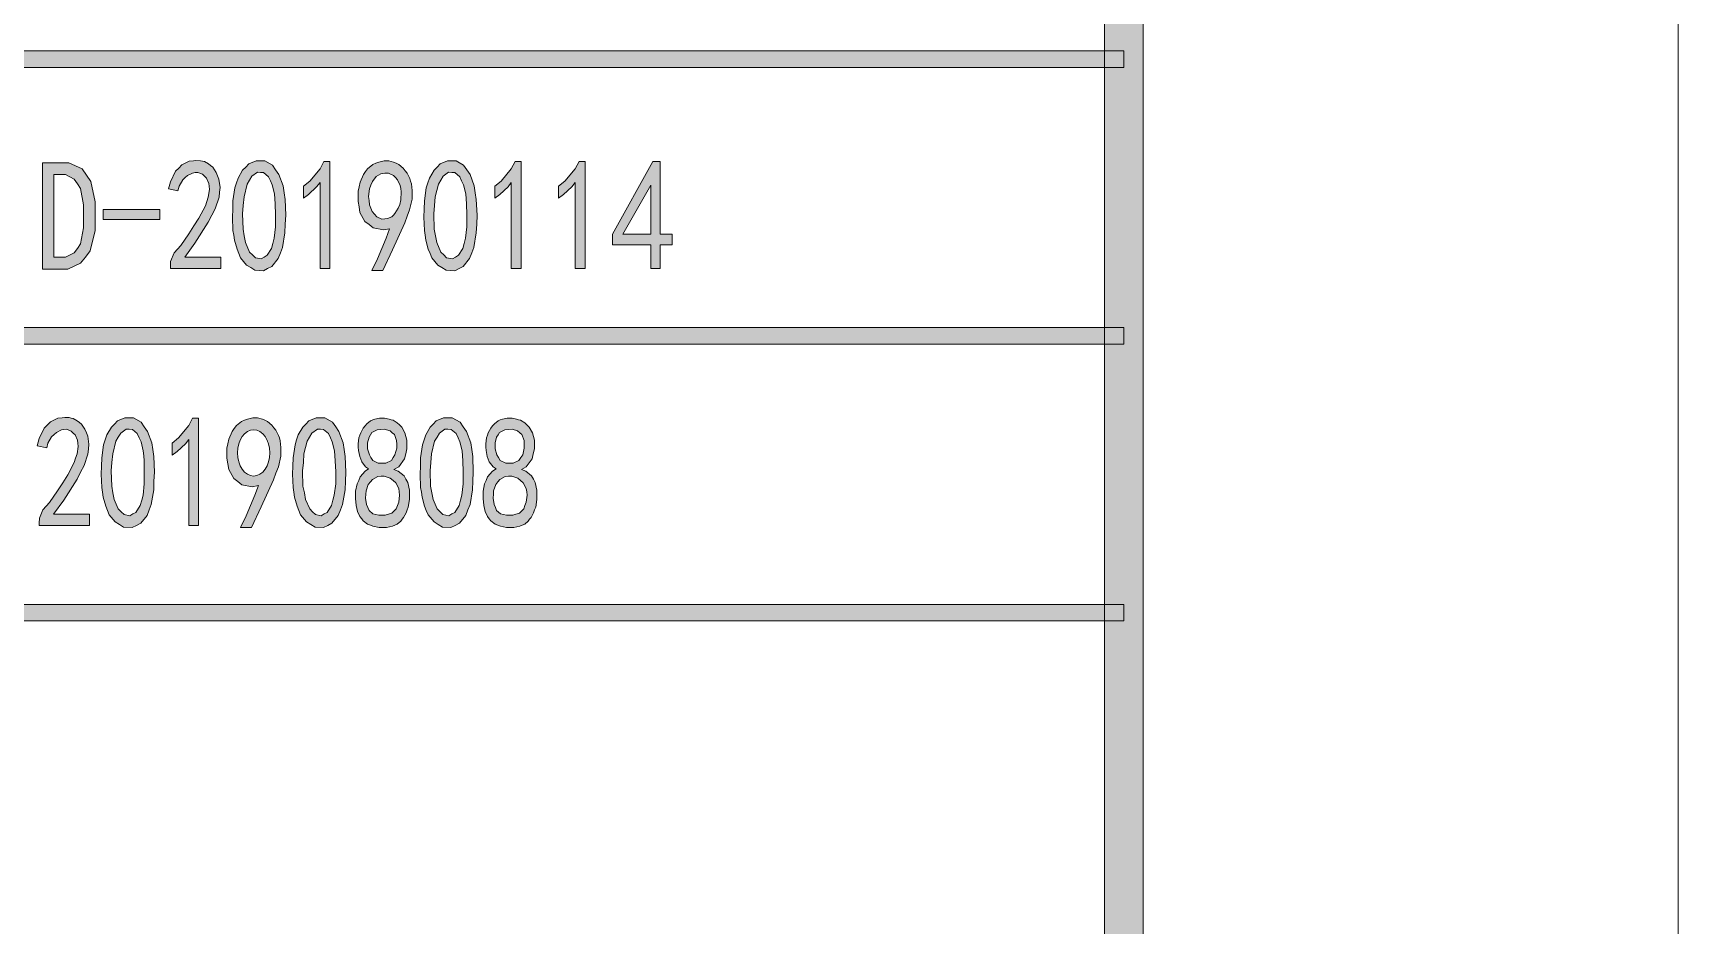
# Model space of a CAD drawing. Header units: millimetres. Extents: x -4415 to 173792, y -78716 to 47289.
# Drawn here: x 164888 to 173792, y -69289 to -64460 of the extents above; entities that cross this region are included whole.
import ezdxf

# ---------------------------------------------------------------- set-up
doc = ezdxf.new("R2010")
doc.units = ezdxf.units.MM

msp = doc.modelspace()

# ---------------------------------------------------------------- hatches: boundary and pattern name
h = msp.add_hatch(color=0)
h.dxf.hatch_style = 2
h.paths.add_polyline_path([(170896.4, -75821.1), (170687.1, -75610.7), (170687.1, 44182.9), (170896.4, 44393.3)])
h = msp.add_hatch(color=0)
h.dxf.hatch_style = 2
h.paths.add_polyline_path([(170791.2, -64555.9), (170791.2, -64646), (160328.9, -64646), (160328.9, -64555.9)])
h = msp.add_hatch(color=0)
h.paths.add_polyline_path([(165225.2, -65452.2), (165225.2, -65529.5), (165198.3, -65640.1), (165172.6, -65673.4), (165145.7, -65705.6), (165075.9, -65738.9), (165030.9, -65738.9), (164939.6, -65738.9), (164939.6, -65162.4), (165030.9, -65162.4), (165081.3, -65162.4), (165154.3, -65195.7), (165177.9, -65230), (165201.5, -65263.3), (165225.2, -65374.9)])
h.paths.add_polyline_path([(165160.7, -65452.2), (165160.7, -65390), (165144.6, -65301.9), (165128.5, -65277.3), (165111.4, -65251.5), (165063.1, -65226.8), (165030.9, -65226.8), (165000.8, -65226.8), (165000.8, -65674.5), (165030.9, -65674.5), (165063.1, -65674.5), (165111.4, -65649.8), (165128.5, -65626.1), (165144.6, -65601.5), (165160.7, -65514.5)])
h = msp.add_hatch(color=0)
h.dxf.hatch_style = 2
h.paths.add_polyline_path([(165632, -65721.7), (165633.1, -65697), (165652.4, -65650.8), (165669.6, -65630.4), (165687.8, -65611.1), (165731.8, -65547.8), (165758.7, -65504.8), (165785.5, -65461.9), (165820.9, -65395.3), (165829.5, -65371.7), (165837, -65348.1), (165843.5, -65307.3), (165841.3, -65290.1), (165839.2, -65274), (165826.3, -65246.1), (165815.6, -65234.3), (165804.8, -65223.6), (165780.2, -65215), (165766.2, -65216.1), (165751.2, -65218.2), (165724.3, -65231.1), (165711.4, -65242.9), (165698.6, -65254.7), (165679.2, -65290.1), (165672.8, -65313.8), (165621.3, -65304.1), (165632, -65265.4), (165659.9, -65208.6), (165677.1, -65191.4), (165693.2, -65173.1), (165732.9, -65153.8), (165756.5, -65152.7), (165769.4, -65150.6), (165794.1, -65151.7), (165804.8, -65153.8), (165815.6, -65156), (165838.1, -65167.8), (165848.9, -65177.4), (165860.7, -65187.1), (165880, -65215), (165887.5, -65233.2), (165893.9, -65251.5), (165900.4, -65296.6), (165898.2, -65322.3), (165896.1, -65348.1), (165874.6, -65411.4), (165856.4, -65446.9), (165837, -65483.4), (165764.1, -65597.2), (165710.4, -65674.5), (165904.7, -65674.5), (165904.7, -65735.6), (165632, -65735.6)])
h = msp.add_hatch(color=0)
h.paths.add_polyline_path([(165969.1, -65413.6), (165970.2, -65368.5), (165980.9, -65297.7), (165989.5, -65271.9), (165998.1, -65246.1), (166022.8, -65203.2), (166039.9, -65186), (166056, -65168.8), (166095.8, -65152.7), (166119.4, -65152.7), (166143, -65152.7), (166183.8, -65176.3), (166201, -65201), (166219.2, -65225.7), (166241.8, -65286.9), (166247.1, -65324.5), (166252.5, -65361), (166255.7, -65445.8), (166253.6, -65494.1), (166251.4, -65542.4), (166238.5, -65620.8), (166226.7, -65650.8), (166214.9, -65680.9), (166180.6, -65723.8), (166158, -65735.6), (166135.5, -65747.4), (166089.3, -65744.2), (166066.8, -65730.3), (166043.2, -65716.3), (166011, -65677.7), (166001.3, -65654.1), (165992.7, -65630.4), (165978.7, -65581.1), (165974.5, -65555.3), (165970.2, -65528.5), (165968, -65457.6)])
h.paths.add_polyline_path([(166026, -65393.2), (166021.7, -65439.4), (166024.9, -65522), (166031.4, -65558.5), (166037.8, -65595), (166060.3, -65646.5), (166075.4, -65661.6), (166091.5, -65676.6), (166122.6, -65682), (166138.7, -65673.4), (166155.9, -65663.7), (166178.4, -65626.1), (166185.9, -65599.3), (166193.4, -65571.4), (166201, -65510.2), (166201, -65478), (166201, -65444.7), (166198.8, -65384.6), (166196.7, -65357.8), (166195.6, -65330.9), (166182.7, -65281.6), (166173.1, -65260.1), (166162.3, -65238.6), (166135.5, -65215), (166119.4, -65215), (166102.2, -65213.9), (166072.1, -65234.3), (166059.3, -65256.9), (166046.4, -65278.3), (166030.3, -65347)])
h = msp.add_hatch(color=0)
h.dxf.hatch_style = 2
h.paths.add_polyline_path([(166441.4, -65269.7), (166423.2, -65292.3), (166379.2, -65334.2), (166352.3, -65354.5), (166352.3, -65290.1), (166385.6, -65262.2), (166441.4, -65194.6), (166462.9, -65156), (166495.1, -65156), (166495.1, -65735.6), (166441.4, -65735.6)])
h = msp.add_hatch(color=0)
h.paths.add_polyline_path([(166721.6, -65745.3), (166751.7, -65683), (166800, -65570.3), (166818.2, -65519.9), (166784.9, -65526.3), (166729.1, -65515.6), (166706.6, -65497.3), (166684, -65480.1), (166657.2, -65431.8), (166652.9, -65401.8), (166648.6, -65371.7), (166648.6, -65317), (166654, -65292.3), (166659.3, -65267.6), (166676.5, -65226.8), (166688.3, -65210.7), (166699.1, -65195.7), (166727, -65172.1), (166743.1, -65165.6), (166759.2, -65159.2), (166788.2, -65152.7), (166801, -65152.7), (166813.9, -65152.7), (166839.7, -65159.2), (166853.6, -65165.6), (166867.6, -65172.1), (166891.2, -65192.5), (166902, -65206.4), (166912.7, -65219.3), (166927.7, -65247.2), (166932, -65262.2), (166936.3, -65276.2), (166939.5, -65312.7), (166939.5, -65336.3), (166939.5, -65358.8), (166926.6, -65416.8), (166912.7, -65452.2), (166899.8, -65487.7), (166833.3, -65634.7), (166780.7, -65745.3)])
h.paths.add_polyline_path([(166706.6, -65367.4), (166708.7, -65390), (166723.8, -65426.5), (166736.6, -65440.4), (166749.5, -65454.4), (166776.4, -65467.3), (166791.4, -65466.2), (166806.4, -65464), (166830, -65454.4), (166838.6, -65445.8), (166847.2, -65437.2), (166864.4, -65408.2), (166873, -65387.8), (166878.3, -65363.1), (166880.5, -65320.2), (166878.3, -65301.9), (166875.1, -65284.8), (166861.2, -65254.7), (166849.4, -65242.9), (166838.6, -65231.1), (166812.9, -65219.3), (166800, -65219.3), (166791.4, -65218.2), (166771, -65222.5), (166758.1, -65230), (166745.2, -65236.5), (166724.8, -65263.3), (166717.3, -65283.7), (166709.8, -65304.1), (166704.4, -65346)])
h = msp.add_hatch(color=0)
h.paths.add_polyline_path([(167005, -65413.6), (167006.1, -65368.5), (167015.7, -65297.7), (167025.4, -65271.9), (167034, -65246.1), (167058.7, -65203.2), (167074.8, -65186), (167090.9, -65168.8), (167130.6, -65152.7), (167154.2, -65152.7), (167177.8, -65152.7), (167218.6, -65176.3), (167236.9, -65201), (167254.1, -65225.7), (167276.6, -65286.9), (167282, -65324.5), (167287.3, -65361), (167291.6, -65445.8), (167289.5, -65494.1), (167287.3, -65542.4), (167273.4, -65620.8), (167262.7, -65650.8), (167250.8, -65680.9), (167216.5, -65723.8), (167193.9, -65735.6), (167170.3, -65747.4), (167124.2, -65744.2), (167101.6, -65730.3), (167079.1, -65716.3), (167046.9, -65677.7), (167037.2, -65654.1), (167027.6, -65630.4), (167013.6, -65581.1), (167010.4, -65555.3), (167006.1, -65528.5), (167002.9, -65457.6)])
h.paths.add_polyline_path([(167060.8, -65393.2), (167057.6, -65439.4), (167059.8, -65522), (167066.2, -65558.5), (167073.7, -65595), (167095.2, -65646.5), (167111.3, -65661.6), (167126.3, -65676.6), (167158.5, -65682), (167174.6, -65673.4), (167190.7, -65663.7), (167214.3, -65626.1), (167221.9, -65599.3), (167229.4, -65571.4), (167236.9, -65510.2), (167236.9, -65478), (167236.9, -65444.7), (167234.7, -65384.6), (167232.6, -65357.8), (167230.4, -65330.9), (167218.6, -65281.6), (167207.9, -65260.1), (167198.2, -65238.6), (167171.4, -65215), (167154.2, -65215), (167137.1, -65213.9), (167108.1, -65234.3), (167095.2, -65256.9), (167082.3, -65278.3), (167065.1, -65347)])
h = msp.add_hatch(color=0)
h.dxf.hatch_style = 2
h.paths.add_polyline_path([(167476.3, -65269.7), (167459.1, -65292.3), (167414, -65334.2), (167387.2, -65354.5), (167387.2, -65290.1), (167421.5, -65262.2), (167476.3, -65194.6), (167497.7, -65156), (167530, -65156), (167530, -65735.6), (167476.3, -65735.6)])
h = msp.add_hatch(color=0)
h.dxf.hatch_style = 2
h.paths.add_polyline_path([(167821.9, -65269.7), (167803.7, -65292.3), (167759.7, -65334.2), (167732.8, -65354.5), (167732.8, -65290.1), (167766.1, -65262.2), (167821.9, -65194.6), (167843.4, -65156), (167875.6, -65156), (167875.6, -65735.6), (167821.9, -65735.6)])
h = msp.add_hatch(color=0)
h.paths.add_polyline_path([(168232, -65606.8), (168023.8, -65606.8), (168023.8, -65549.9), (168242.8, -65156), (168282.5, -65156), (168282.5, -65549.9), (168348, -65549.9), (168348, -65606.8), (168282.5, -65606.8), (168282.5, -65735.6), (168232, -65735.6)])
h.paths.add_polyline_path([(168232, -65549.9), (168232, -65283.7), (168080.7, -65549.9)])
h = msp.add_hatch(color=0)
h.dxf.hatch_style = 2
h.paths.add_polyline_path([(165575.1, -65469.4), (165268.1, -65469.4), (165268.1, -65414.7), (165575.1, -65414.7)])
h = msp.add_hatch(color=0)
h.dxf.hatch_style = 2
h.paths.add_polyline_path([(170791.2, -66054.5), (170791.2, -66144.6), (160328.9, -66144.6), (160328.9, -66054.5)])
h = msp.add_hatch(color=0)
h.dxf.hatch_style = 2
h.paths.add_polyline_path([(164921.4, -67112.9), (164923.5, -67087.2), (164941.8, -67042.1), (164960, -67021.7), (164977.2, -67001.3), (165021.2, -66938), (165049.1, -66895), (165075.9, -66852.1), (165110.3, -66785.5), (165118.9, -66761.9), (165126.4, -66738.3), (165132.8, -66698.6), (165130.7, -66681.4), (165128.5, -66664.2), (165115.7, -66636.3), (165104.9, -66625.6), (165094.2, -66614.8), (165069.5, -66605.2), (165055.5, -66607.3), (165041.6, -66608.4), (165014.8, -66622.3), (165001.9, -66634.2), (164989, -66646), (164968.6, -66681.4), (164962.1, -66705), (164910.6, -66695.3), (164921.4, -66655.6), (164949.3, -66599.8), (164966.4, -66581.6), (164983.6, -66564.4), (165023.3, -66545.1), (165045.9, -66542.9), (165059.8, -66541.8), (165083.5, -66541.8), (165094.2, -66545.1), (165104.9, -66547.2), (165127.5, -66559), (165139.3, -66568.7), (165150, -66577.3), (165169.3, -66605.2), (165176.8, -66624.5), (165184.4, -66642.7), (165189.7, -66686.8), (165187.6, -66713.6), (165185.4, -66739.4), (165165, -66801.6), (165145.7, -66838.1), (165126.4, -66874.6), (165054.5, -66988.4), (164999.7, -67065.7), (165194, -67065.7), (165194, -67125.8), (164921.4, -67125.8)])
h = msp.add_hatch(color=0)
h.paths.add_polyline_path([(165258.4, -66804.8), (165260.6, -66759.8), (165270.2, -66688.9), (165278.8, -66663.1), (165287.4, -66636.3), (165313.2, -66593.4), (165329.3, -66577.3), (165345.4, -66560.1), (165385.1, -66542.9), (165408.7, -66542.9), (165432.3, -66542.9), (165473.1, -66567.6), (165490.3, -66592.3), (165508.6, -66617), (165531.1, -66678.2), (165536.5, -66714.7), (165541.8, -66752.2), (165545.1, -66837), (165542.9, -66885.4), (165541.8, -66933.7), (165527.9, -67012), (165516.1, -67042.1), (165505.3, -67072.1), (165471, -67114), (165447.4, -67125.8), (165424.8, -67137.6), (165378.7, -67135.5), (165356.1, -67121.5), (165333.6, -67106.5), (165300.3, -67068.9), (165291.7, -67045.3), (165282.1, -67021.7), (165268.1, -66972.3), (165263.8, -66945.5), (165260.6, -66919.7), (165257.4, -66848.9)])
h.paths.add_polyline_path([(165315.3, -66784.4), (165311, -66830.6), (165314.3, -66913.3), (165320.7, -66949.8), (165328.2, -66985.2), (165349.7, -67036.7), (165365.8, -67051.7), (165380.8, -67066.8), (165413, -67073.2), (165429.1, -67063.6), (165445.2, -67055), (165468.8, -67017.4), (165476.4, -66989.5), (165483.9, -66961.6), (165490.3, -66901.5), (165490.3, -66868.2), (165490.3, -66836), (165489.2, -66775.9), (165487.1, -66749), (165484.9, -66722.2), (165473.1, -66672.8), (165462.4, -66651.3), (165452.7, -66628.8), (165425.9, -66606.2), (165408.7, -66605.2), (165391.5, -66605.2), (165362.6, -66625.6), (165349.7, -66648.1), (165336.8, -66669.6), (165319.6, -66738.3)])
h = msp.add_hatch(color=0)
h.dxf.hatch_style = 2
h.paths.add_polyline_path([(165730.8, -66661), (165713.6, -66683.5), (165668.5, -66725.4), (165641.7, -66745.8), (165641.7, -66681.4), (165676, -66652.4), (165730.8, -66585.8), (165752.2, -66546.1), (165784.4, -66546.1), (165784.4, -67125.8), (165730.8, -67125.8)])
h = msp.add_hatch(color=0)
h.paths.add_polyline_path([(166011, -67136.6), (166041, -67074.3), (166089.3, -66961.6), (166108.6, -66910), (166074.3, -66917.6), (166018.5, -66906.8), (165995.9, -66888.6), (165974.5, -66871.4), (165947.6, -66823.1), (165942.3, -66793), (165938, -66761.9), (165938, -66707.2), (165943.3, -66683.5), (165948.7, -66658.8), (165965.9, -66618.1), (165977.7, -66602), (165989.5, -66585.8), (166016.3, -66563.3), (166032.4, -66556.9), (166048.5, -66550.4), (166077.5, -66542.9), (166090.4, -66542.9), (166103.3, -66542.9), (166130.1, -66550.4), (166143, -66556.9), (166157, -66563.3), (166180.6, -66583.7), (166192.4, -66597.7), (166203.1, -66610.5), (166217.1, -66638.5), (166221.4, -66652.4), (166225.7, -66667.4), (166229.9, -66703.9), (166229.9, -66726.5), (166229.9, -66750.1), (166216, -66808.1), (166203.1, -66843.5), (166189.2, -66878.9), (166122.6, -67024.9), (166070, -67136.6)])
h.paths.add_polyline_path([(165995.9, -66758.7), (165998.1, -66781.2), (166013.1, -66816.7), (166026, -66831.7), (166038.9, -66845.6), (166066.8, -66858.5), (166081.8, -66856.4), (166095.8, -66855.3), (166119.4, -66844.6), (166128, -66836), (166137.6, -66828.5), (166153.7, -66799.5), (166162.3, -66779.1), (166167.7, -66753.3), (166169.8, -66710.4), (166167.7, -66693.2), (166164.5, -66674.9), (166150.5, -66646), (166139.8, -66634.2), (166128, -66622.3), (166103.3, -66610.5), (166089.3, -66610.5), (166081.8, -66608.4), (166060.3, -66613.8), (166047.5, -66620.2), (166034.6, -66627.7), (166014.2, -66654.6), (166006.7, -66674.9), (166000.2, -66695.3), (165994.9, -66737.2)])
h = msp.add_hatch(color=0)
h.paths.add_polyline_path([(166294.4, -66804.8), (166295.4, -66759.8), (166306.2, -66688.9), (166314.8, -66663.1), (166323.3, -66636.3), (166348, -66593.4), (166364.1, -66577.3), (166380.2, -66560.1), (166420, -66542.9), (166443.6, -66542.9), (166467.2, -66542.9), (166509.1, -66567.6), (166526.2, -66592.3), (166543.4, -66617), (166567, -66678.2), (166572.4, -66714.7), (166577.8, -66752.2), (166581, -66837), (166578.8, -66885.4), (166576.7, -66933.7), (166563.8, -67012), (166552, -67042.1), (166540.2, -67072.1), (166505.8, -67114), (166483.3, -67125.8), (166459.7, -67137.6), (166414.6, -67135.5), (166391, -67121.5), (166368.4, -67106.5), (166336.2, -67068.9), (166326.6, -67045.3), (166316.9, -67021.7), (166304, -66972.3), (166299.7, -66945.5), (166295.4, -66919.7), (166293.3, -66848.9)])
h.paths.add_polyline_path([(166351.3, -66784.4), (166347, -66830.6), (166349.1, -66913.3), (166356.6, -66949.8), (166363.1, -66985.2), (166385.6, -67036.7), (166400.6, -67051.7), (166416.7, -67066.8), (166447.9, -67073.2), (166464, -67063.6), (166480.1, -67055), (166503.7, -67017.4), (166511.2, -66989.5), (166518.7, -66961.6), (166526.2, -66901.5), (166526.2, -66868.2), (166526.2, -66836), (166524.1, -66775.9), (166521.9, -66749), (166519.8, -66722.2), (166508, -66672.8), (166498.3, -66651.3), (166487.6, -66628.8), (166460.7, -66606.2), (166443.6, -66605.2), (166427.5, -66605.2), (166397.4, -66625.6), (166384.5, -66648.1), (166371.6, -66669.6), (166354.5, -66738.3)])
h = msp.add_hatch(color=0)
h.paths.add_polyline_path([(166633.6, -66961.6), (166633.6, -66941.2), (166642.2, -66901.5), (166650.8, -66882.1), (166658.3, -66862.8), (166685.1, -66831.7), (166704.4, -66819.9), (166688.3, -66808.1), (166666.9, -66781.2), (166661.5, -66767.3), (166656.1, -66753.3), (166649.7, -66720), (166648.6, -66701.8), (166648.6, -66683.5), (166651.8, -66651.3), (166657.2, -66637.4), (166661.5, -66624.5), (166675.4, -66598.7), (166685.1, -66586.9), (166694.8, -66575.1), (166715.2, -66559), (166727, -66554.7), (166738.8, -66550.4), (166763.5, -66546.1), (166777.4, -66546.1), (166790.3, -66546.1), (166815, -66550.4), (166825.7, -66553.6), (166836.5, -66556.9), (166859, -66570.8), (166870.8, -66581.6), (166883.7, -66593.4), (166900.9, -66624.5), (166906.3, -66643.8), (166911.6, -66664.2), (166911.6, -66711.4), (166905.2, -66738.3), (166898.7, -66765.1), (166867.6, -66808.1), (166841.8, -66823.1), (166864.4, -66831.7), (166896.6, -66857.4), (166906.3, -66875.7), (166915.9, -66892.9), (166925.6, -66935.8), (166925.6, -66961.6), (166925.6, -66986.3), (166919.1, -67027.1), (166912.7, -67042.1), (166907.3, -67057.1), (166893.4, -67082.9), (166885.9, -67092.5), (166878.3, -67102.2), (166859, -67118.3), (166846.1, -67124.7), (166833.3, -67130.1), (166801, -67136.6), (166780.7, -67136.6), (166761.3, -67136.6), (166728.1, -67130.1), (166714.1, -67124.7), (166699.1, -67118.3), (166675.4, -67101.1), (166666.9, -67089.3), (166657.2, -67077.5), (166644.3, -67049.6), (166641.1, -67033.5), (166637.9, -67017.4), (166633.6, -66980.9)])
h.paths.add_polyline_path([(166689.4, -66957.3), (166688.3, -66977.7), (166693.7, -67013.1), (166700.1, -67028.1), (166706.6, -67044.2), (166728.1, -67063.6), (166744.2, -67066.8), (166760.3, -67071.1), (166794.6, -67071.1), (166811.8, -67065.7), (166830, -67060.3), (166853.6, -67036.7), (166860.1, -67018.5), (166867.6, -67000.2), (166871.9, -66962.6), (166869.8, -66944.4), (166867.6, -66926.1), (166851.5, -66895), (166836.5, -66882.1), (166821.4, -66869.3), (166789.2, -66858.5), (166772.1, -66859.6), (166753.8, -66861.7), (166724.8, -66876.8), (166714.1, -66890.7), (166702.3, -66903.6), (166690.5, -66938)])
h.paths.add_polyline_path([(166699.1, -66695.3), (166699.1, -66711.4), (166708.7, -66743.7), (166717.3, -66758.7), (166727, -66773.7), (166757, -66788.7), (166777.4, -66788.7), (166796.8, -66788.7), (166827.9, -66773.7), (166837.5, -66758.7), (166847.2, -66743.7), (166856.9, -66707.2), (166856.9, -66686.8), (166855.8, -66665.3), (166844, -66634.2), (166832.2, -66624.5), (166820.4, -66613.8), (166789.2, -66605.2), (166769.9, -66607.3), (166750.6, -66608.4), (166722.7, -66623.4), (166715.2, -66636.3), (166706.6, -66648.1), (166699.1, -66678.2)])
h = msp.add_hatch(color=0)
h.paths.add_polyline_path([(166984.6, -66804.8), (166985.7, -66759.8), (166996.4, -66688.9), (167005, -66663.1), (167013.6, -66636.3), (167038.3, -66593.4), (167054.4, -66577.3), (167070.5, -66560.1), (167110.2, -66542.9), (167133.8, -66542.9), (167157.4, -66542.9), (167199.3, -66567.6), (167216.5, -66592.3), (167233.7, -66617), (167257.3, -66678.2), (167262.7, -66714.7), (167268, -66752.2), (167271.2, -66837), (167269.1, -66885.4), (167266.9, -66933.7), (167254.1, -67012), (167242.3, -67042.1), (167230.4, -67072.1), (167196.1, -67114), (167173.6, -67125.8), (167149.9, -67137.6), (167104.8, -67135.5), (167081.2, -67121.5), (167058.7, -67106.5), (167026.5, -67068.9), (167016.8, -67045.3), (167007.2, -67021.7), (166994.3, -66972.3), (166990, -66945.5), (166985.7, -66919.7), (166983.5, -66848.9)])
h.paths.add_polyline_path([(167041.5, -66784.4), (167037.2, -66830.6), (167039.4, -66913.3), (167046.9, -66949.8), (167053.3, -66985.2), (167075.9, -67036.7), (167090.9, -67051.7), (167107, -67066.8), (167138.1, -67073.2), (167154.2, -67063.6), (167170.3, -67055), (167193.9, -67017.4), (167201.5, -66989.5), (167209, -66961.6), (167216.5, -66901.5), (167216.5, -66868.2), (167216.5, -66836), (167214.3, -66775.9), (167212.2, -66749), (167210.1, -66722.2), (167198.2, -66672.8), (167188.6, -66651.3), (167177.8, -66628.8), (167151, -66606.2), (167133.8, -66605.2), (167117.7, -66605.2), (167087.7, -66625.6), (167074.8, -66648.1), (167061.9, -66669.6), (167044.7, -66738.3)])
h = msp.add_hatch(color=0)
h.paths.add_polyline_path([(167323.8, -66961.6), (167323.8, -66941.2), (167332.4, -66901.5), (167341, -66882.1), (167348.5, -66862.8), (167375.4, -66831.7), (167394.7, -66819.9), (167378.6, -66808.1), (167357.1, -66781.2), (167351.8, -66767.3), (167346.4, -66753.3), (167339.9, -66720), (167338.9, -66701.8), (167338.9, -66683.5), (167342.1, -66651.3), (167347.5, -66637.4), (167351.8, -66624.5), (167365.7, -66598.7), (167375.4, -66586.9), (167385, -66575.1), (167405.4, -66559), (167417.2, -66554.7), (167429, -66550.4), (167453.7, -66546.1), (167467.7, -66546.1), (167480.6, -66546.1), (167505.3, -66550.4), (167516, -66553.6), (167526.7, -66556.9), (167549.3, -66570.8), (167561.1, -66581.6), (167574, -66593.4), (167591.1, -66624.5), (167596.5, -66643.8), (167601.9, -66664.2), (167601.9, -66711.4), (167595.4, -66738.3), (167589, -66765.1), (167557.9, -66808.1), (167532.1, -66823.1), (167554.6, -66831.7), (167586.8, -66857.4), (167596.5, -66875.7), (167606.2, -66892.9), (167615.8, -66935.8), (167615.8, -66961.6), (167615.8, -66986.3), (167609.4, -67027.1), (167603, -67042.1), (167597.6, -67057.1), (167583.6, -67082.9), (167576.1, -67092.5), (167568.6, -67102.2), (167549.3, -67118.3), (167536.4, -67124.7), (167523.5, -67130.1), (167491.3, -67136.6), (167470.9, -67136.6), (167451.6, -67136.6), (167418.3, -67130.1), (167404.4, -67124.7), (167389.3, -67118.3), (167365.7, -67101.1), (167357.1, -67089.3), (167347.5, -67077.5), (167334.6, -67049.6), (167331.4, -67033.5), (167328.1, -67017.4), (167323.8, -66980.9)])
h.paths.add_polyline_path([(167379.7, -66957.3), (167378.6, -66977.7), (167384, -67013.1), (167390.4, -67028.1), (167396.8, -67044.2), (167418.3, -67063.6), (167434.4, -67066.8), (167451.6, -67071.1), (167484.9, -67071.1), (167502, -67065.7), (167520.3, -67060.3), (167543.9, -67036.7), (167550.3, -67018.5), (167557.9, -67000.2), (167562.2, -66962.6), (167560, -66944.4), (167557.9, -66926.1), (167541.8, -66895), (167526.7, -66882.1), (167511.7, -66869.3), (167479.5, -66858.5), (167462.3, -66859.6), (167444.1, -66861.7), (167415.1, -66876.8), (167404.4, -66890.7), (167392.5, -66903.6), (167380.7, -66938)])
h.paths.add_polyline_path([(167389.3, -66695.3), (167389.3, -66711.4), (167399, -66743.7), (167407.6, -66758.7), (167417.2, -66773.7), (167447.3, -66788.7), (167467.7, -66788.7), (167487, -66788.7), (167518.1, -66773.7), (167527.8, -66758.7), (167538.5, -66743.7), (167547.1, -66707.2), (167547.1, -66686.8), (167546.1, -66665.3), (167534.2, -66634.2), (167522.4, -66624.5), (167510.6, -66613.8), (167480.6, -66605.2), (167460.2, -66607.3), (167440.9, -66608.4), (167412.9, -66623.4), (167405.4, -66636.3), (167396.8, -66648.1), (167389.3, -66678.2)])
h = msp.add_hatch(color=0)
h.dxf.hatch_style = 2
h.paths.add_polyline_path([(170791.2, -67554.1), (170791.2, -67643.2), (160328.9, -67643.2), (160328.9, -67554.1)])

# ---------------------------------------------------------------- linework, layer by layer
at = {"color": 0, "lineweight": 0}
for points in [[(-4415.2, -78716.4), (173791.7, -78716.4), (173791.7, 47288.5), (-4415.2, 47288.5)], [(170896.4, -75821.1), (170687.1, -75610.7), (170687.1, 44182.9), (170896.4, 44393.3)], [(170791.2, -64555.9), (170791.2, -64646), (160328.9, -64646), (160328.9, -64555.9)], [(165225.2, -65452.2), (165225.2, -65529.5), (165198.3, -65640.1), (165172.6, -65673.4), (165145.7, -65705.6), (165075.9, -65738.9), (165030.9, -65738.9), (164939.6, -65738.9), (164939.6, -65162.4), (165030.9, -65162.4), (165081.3, -65162.4), (165154.3, -65195.7), (165177.9, -65230), (165201.5, -65263.3), (165225.2, -65374.9)], [(165632, -65721.7), (165633.1, -65697), (165652.4, -65650.8), (165669.6, -65630.4), (165687.8, -65611.1), (165731.8, -65547.8), (165758.7, -65504.8), (165785.5, -65461.9), (165820.9, -65395.3), (165829.5, -65371.7), (165837, -65348.1), (165843.5, -65307.3), (165841.3, -65290.1), (165839.2, -65274), (165826.3, -65246.1), (165815.6, -65234.3), (165804.8, -65223.6), (165780.2, -65215), (165766.2, -65216.1), (165751.2, -65218.2), (165724.3, -65231.1), (165711.4, -65242.9), (165698.6, -65254.7), (165679.2, -65290.1), (165672.8, -65313.8), (165621.3, -65304.1), (165632, -65265.4), (165659.9, -65208.6), (165677.1, -65191.4), (165693.2, -65173.1), (165732.9, -65153.8), (165756.5, -65152.7), (165769.4, -65150.6), (165794.1, -65151.7), (165804.8, -65153.8), (165815.6, -65156), (165838.1, -65167.8), (165848.9, -65177.4), (165860.7, -65187.1), (165880, -65215), (165887.5, -65233.2), (165893.9, -65251.5), (165900.4, -65296.6), (165898.2, -65322.3), (165896.1, -65348.1), (165874.6, -65411.4), (165856.4, -65446.9), (165837, -65483.4), (165764.1, -65597.2), (165710.4, -65674.5), (165904.7, -65674.5), (165904.7, -65735.6), (165632, -65735.6)], [(165969.1, -65413.6), (165970.2, -65368.5), (165980.9, -65297.7), (165989.5, -65271.9), (165998.1, -65246.1), (166022.8, -65203.2), (166039.9, -65186), (166056, -65168.8), (166095.8, -65152.7), (166119.4, -65152.7), (166143, -65152.7), (166183.8, -65176.3), (166201, -65201), (166219.2, -65225.7), (166241.8, -65286.9), (166247.1, -65324.5), (166252.5, -65361), (166255.7, -65445.8), (166253.6, -65494.1), (166251.4, -65542.4), (166238.5, -65620.8), (166226.7, -65650.8), (166214.9, -65680.9), (166180.6, -65723.8), (166158, -65735.6), (166135.5, -65747.4), (166089.3, -65744.2), (166066.8, -65730.3), (166043.2, -65716.3), (166011, -65677.7), (166001.3, -65654.1), (165992.7, -65630.4), (165978.7, -65581.1), (165974.5, -65555.3), (165970.2, -65528.5), (165968, -65457.6)], [(166441.4, -65269.7), (166423.2, -65292.3), (166379.2, -65334.2), (166352.3, -65354.5), (166352.3, -65290.1), (166385.6, -65262.2), (166441.4, -65194.6), (166462.9, -65156), (166495.1, -65156), (166495.1, -65735.6), (166441.4, -65735.6)], [(166721.6, -65745.3), (166751.7, -65683), (166800, -65570.3), (166818.2, -65519.9), (166784.9, -65526.3), (166729.1, -65515.6), (166706.6, -65497.3), (166684, -65480.1), (166657.2, -65431.8), (166652.9, -65401.8), (166648.6, -65371.7), (166648.6, -65317), (166654, -65292.3), (166659.3, -65267.6), (166676.5, -65226.8), (166688.3, -65210.7), (166699.1, -65195.7), (166727, -65172.1), (166743.1, -65165.6), (166759.2, -65159.2), (166788.2, -65152.7), (166801, -65152.7), (166813.9, -65152.7), (166839.7, -65159.2), (166853.6, -65165.6), (166867.6, -65172.1), (166891.2, -65192.5), (166902, -65206.4), (166912.7, -65219.3), (166927.7, -65247.2), (166932, -65262.2), (166936.3, -65276.2), (166939.5, -65312.7), (166939.5, -65336.3), (166939.5, -65358.8), (166926.6, -65416.8), (166912.7, -65452.2), (166899.8, -65487.7), (166833.3, -65634.7), (166780.7, -65745.3)], [(167005, -65413.6), (167006.1, -65368.5), (167015.7, -65297.7), (167025.4, -65271.9), (167034, -65246.1), (167058.7, -65203.2), (167074.8, -65186), (167090.9, -65168.8), (167130.6, -65152.7), (167154.2, -65152.7), (167177.8, -65152.7), (167218.6, -65176.3), (167236.9, -65201), (167254.1, -65225.7), (167276.6, -65286.9), (167282, -65324.5), (167287.3, -65361), (167291.6, -65445.8), (167289.5, -65494.1), (167287.3, -65542.4), (167273.4, -65620.8), (167262.7, -65650.8), (167250.8, -65680.9), (167216.5, -65723.8), (167193.9, -65735.6), (167170.3, -65747.4), (167124.2, -65744.2), (167101.6, -65730.3), (167079.1, -65716.3), (167046.9, -65677.7), (167037.2, -65654.1), (167027.6, -65630.4), (167013.6, -65581.1), (167010.4, -65555.3), (167006.1, -65528.5), (167002.9, -65457.6)], [(167476.3, -65269.7), (167459.1, -65292.3), (167414, -65334.2), (167387.2, -65354.5), (167387.2, -65290.1), (167421.5, -65262.2), (167476.3, -65194.6), (167497.7, -65156), (167530, -65156), (167530, -65735.6), (167476.3, -65735.6)], [(167821.9, -65269.7), (167803.7, -65292.3), (167759.7, -65334.2), (167732.8, -65354.5), (167732.8, -65290.1), (167766.1, -65262.2), (167821.9, -65194.6), (167843.4, -65156), (167875.6, -65156), (167875.6, -65735.6), (167821.9, -65735.6)], [(168232, -65606.8), (168023.8, -65606.8), (168023.8, -65549.9), (168242.8, -65156), (168282.5, -65156), (168282.5, -65549.9), (168348, -65549.9), (168348, -65606.8), (168282.5, -65606.8), (168282.5, -65735.6), (168232, -65735.6)], [(165160.7, -65452.2), (165160.7, -65390), (165144.6, -65301.9), (165128.5, -65277.3), (165111.4, -65251.5), (165063.1, -65226.8), (165030.9, -65226.8), (165000.8, -65226.8), (165000.8, -65674.5), (165030.9, -65674.5), (165063.1, -65674.5), (165111.4, -65649.8), (165128.5, -65626.1), (165144.6, -65601.5), (165160.7, -65514.5)], [(166026, -65393.2), (166021.7, -65439.4), (166024.9, -65522), (166031.4, -65558.5), (166037.8, -65595), (166060.3, -65646.5), (166075.4, -65661.6), (166091.5, -65676.6), (166122.6, -65682), (166138.7, -65673.4), (166155.9, -65663.7), (166178.4, -65626.1), (166185.9, -65599.3), (166193.4, -65571.4), (166201, -65510.2), (166201, -65478), (166201, -65444.7), (166198.8, -65384.6), (166196.7, -65357.8), (166195.6, -65330.9), (166182.7, -65281.6), (166173.1, -65260.1), (166162.3, -65238.6), (166135.5, -65215), (166119.4, -65215), (166102.2, -65213.9), (166072.1, -65234.3), (166059.3, -65256.9), (166046.4, -65278.3), (166030.3, -65347)], [(166706.6, -65367.4), (166708.7, -65390), (166723.8, -65426.5), (166736.6, -65440.4), (166749.5, -65454.4), (166776.4, -65467.3), (166791.4, -65466.2), (166806.4, -65464), (166830, -65454.4), (166838.6, -65445.8), (166847.2, -65437.2), (166864.4, -65408.2), (166873, -65387.8), (166878.3, -65363.1), (166880.5, -65320.2), (166878.3, -65301.9), (166875.1, -65284.8), (166861.2, -65254.7), (166849.4, -65242.9), (166838.6, -65231.1), (166812.9, -65219.3), (166800, -65219.3), (166791.4, -65218.2), (166771, -65222.5), (166758.1, -65230), (166745.2, -65236.5), (166724.8, -65263.3), (166717.3, -65283.7), (166709.8, -65304.1), (166704.4, -65346)], [(167060.8, -65393.2), (167057.6, -65439.4), (167059.8, -65522), (167066.2, -65558.5), (167073.7, -65595), (167095.2, -65646.5), (167111.3, -65661.6), (167126.3, -65676.6), (167158.5, -65682), (167174.6, -65673.4), (167190.7, -65663.7), (167214.3, -65626.1), (167221.9, -65599.3), (167229.4, -65571.4), (167236.9, -65510.2), (167236.9, -65478), (167236.9, -65444.7), (167234.7, -65384.6), (167232.6, -65357.8), (167230.4, -65330.9), (167218.6, -65281.6), (167207.9, -65260.1), (167198.2, -65238.6), (167171.4, -65215), (167154.2, -65215), (167137.1, -65213.9), (167108.1, -65234.3), (167095.2, -65256.9), (167082.3, -65278.3), (167065.1, -65347)], [(168232, -65549.9), (168232, -65283.7), (168080.7, -65549.9)], [(165575.1, -65469.4), (165268.1, -65469.4), (165268.1, -65414.7), (165575.1, -65414.7)], [(170791.2, -66054.5), (170791.2, -66144.6), (160328.9, -66144.6), (160328.9, -66054.5)], [(164921.4, -67112.9), (164923.5, -67087.2), (164941.8, -67042.1), (164960, -67021.7), (164977.2, -67001.3), (165021.2, -66938), (165049.1, -66895), (165075.9, -66852.1), (165110.3, -66785.5), (165118.9, -66761.9), (165126.4, -66738.3), (165132.8, -66698.6), (165130.7, -66681.4), (165128.5, -66664.2), (165115.7, -66636.3), (165104.9, -66625.6), (165094.2, -66614.8), (165069.5, -66605.2), (165055.5, -66607.3), (165041.6, -66608.4), (165014.8, -66622.3), (165001.9, -66634.2), (164989, -66646), (164968.6, -66681.4), (164962.1, -66705), (164910.6, -66695.3), (164921.4, -66655.6), (164949.3, -66599.8), (164966.4, -66581.6), (164983.6, -66564.4), (165023.3, -66545.1), (165045.9, -66542.9), (165059.8, -66541.8), (165083.5, -66541.8), (165094.2, -66545.1), (165104.9, -66547.2), (165127.5, -66559), (165139.3, -66568.7), (165150, -66577.3), (165169.3, -66605.2), (165176.8, -66624.5), (165184.4, -66642.7), (165189.7, -66686.8), (165187.6, -66713.6), (165185.4, -66739.4), (165165, -66801.6), (165145.7, -66838.1), (165126.4, -66874.6), (165054.5, -66988.4), (164999.7, -67065.7), (165194, -67065.7), (165194, -67125.8), (164921.4, -67125.8)], [(165258.4, -66804.8), (165260.6, -66759.8), (165270.2, -66688.9), (165278.8, -66663.1), (165287.4, -66636.3), (165313.2, -66593.4), (165329.3, -66577.3), (165345.4, -66560.1), (165385.1, -66542.9), (165408.7, -66542.9), (165432.3, -66542.9), (165473.1, -66567.6), (165490.3, -66592.3), (165508.6, -66617), (165531.1, -66678.2), (165536.5, -66714.7), (165541.8, -66752.2), (165545.1, -66837), (165542.9, -66885.4), (165541.8, -66933.7), (165527.9, -67012), (165516.1, -67042.1), (165505.3, -67072.1), (165471, -67114), (165447.4, -67125.8), (165424.8, -67137.6), (165378.7, -67135.5), (165356.1, -67121.5), (165333.6, -67106.5), (165300.3, -67068.9), (165291.7, -67045.3), (165282.1, -67021.7), (165268.1, -66972.3), (165263.8, -66945.5), (165260.6, -66919.7), (165257.4, -66848.9)], [(165730.8, -66661), (165713.6, -66683.5), (165668.5, -66725.4), (165641.7, -66745.8), (165641.7, -66681.4), (165676, -66652.4), (165730.8, -66585.8), (165752.2, -66546.1), (165784.4, -66546.1), (165784.4, -67125.8), (165730.8, -67125.8)], [(166011, -67136.6), (166041, -67074.3), (166089.3, -66961.6), (166108.6, -66910), (166074.3, -66917.6), (166018.5, -66906.8), (165995.9, -66888.6), (165974.5, -66871.4), (165947.6, -66823.1), (165942.3, -66793), (165938, -66761.9), (165938, -66707.2), (165943.3, -66683.5), (165948.7, -66658.8), (165965.9, -66618.1), (165977.7, -66602), (165989.5, -66585.8), (166016.3, -66563.3), (166032.4, -66556.9), (166048.5, -66550.4), (166077.5, -66542.9), (166090.4, -66542.9), (166103.3, -66542.9), (166130.1, -66550.4), (166143, -66556.9), (166157, -66563.3), (166180.6, -66583.7), (166192.4, -66597.7), (166203.1, -66610.5), (166217.1, -66638.5), (166221.4, -66652.4), (166225.7, -66667.4), (166229.9, -66703.9), (166229.9, -66726.5), (166229.9, -66750.1), (166216, -66808.1), (166203.1, -66843.5), (166189.2, -66878.9), (166122.6, -67024.9), (166070, -67136.6)], [(166294.4, -66804.8), (166295.4, -66759.8), (166306.2, -66688.9), (166314.8, -66663.1), (166323.3, -66636.3), (166348, -66593.4), (166364.1, -66577.3), (166380.2, -66560.1), (166420, -66542.9), (166443.6, -66542.9), (166467.2, -66542.9), (166509.1, -66567.6), (166526.2, -66592.3), (166543.4, -66617), (166567, -66678.2), (166572.4, -66714.7), (166577.8, -66752.2), (166581, -66837), (166578.8, -66885.4), (166576.7, -66933.7), (166563.8, -67012), (166552, -67042.1), (166540.2, -67072.1), (166505.8, -67114), (166483.3, -67125.8), (166459.7, -67137.6), (166414.6, -67135.5), (166391, -67121.5), (166368.4, -67106.5), (166336.2, -67068.9), (166326.6, -67045.3), (166316.9, -67021.7), (166304, -66972.3), (166299.7, -66945.5), (166295.4, -66919.7), (166293.3, -66848.9)], [(166633.6, -66961.6), (166633.6, -66941.2), (166642.2, -66901.5), (166650.8, -66882.1), (166658.3, -66862.8), (166685.1, -66831.7), (166704.4, -66819.9), (166688.3, -66808.1), (166666.9, -66781.2), (166661.5, -66767.3), (166656.1, -66753.3), (166649.7, -66720), (166648.6, -66701.8), (166648.6, -66683.5), (166651.8, -66651.3), (166657.2, -66637.4), (166661.5, -66624.5), (166675.4, -66598.7), (166685.1, -66586.9), (166694.8, -66575.1), (166715.2, -66559), (166727, -66554.7), (166738.8, -66550.4), (166763.5, -66546.1), (166777.4, -66546.1), (166790.3, -66546.1), (166815, -66550.4), (166825.7, -66553.6), (166836.5, -66556.9), (166859, -66570.8), (166870.8, -66581.6), (166883.7, -66593.4), (166900.9, -66624.5), (166906.3, -66643.8), (166911.6, -66664.2), (166911.6, -66711.4), (166905.2, -66738.3), (166898.7, -66765.1), (166867.6, -66808.1), (166841.8, -66823.1), (166864.4, -66831.7), (166896.6, -66857.4), (166906.3, -66875.7), (166915.9, -66892.9), (166925.6, -66935.8), (166925.6, -66961.6), (166925.6, -66986.3), (166919.1, -67027.1), (166912.7, -67042.1), (166907.3, -67057.1), (166893.4, -67082.9), (166885.9, -67092.5), (166878.3, -67102.2), (166859, -67118.3), (166846.1, -67124.7), (166833.3, -67130.1), (166801, -67136.6), (166780.7, -67136.6), (166761.3, -67136.6), (166728.1, -67130.1), (166714.1, -67124.7), (166699.1, -67118.3), (166675.4, -67101.1), (166666.9, -67089.3), (166657.2, -67077.5), (166644.3, -67049.6), (166641.1, -67033.5), (166637.9, -67017.4), (166633.6, -66980.9)], [(166984.6, -66804.8), (166985.7, -66759.8), (166996.4, -66688.9), (167005, -66663.1), (167013.6, -66636.3), (167038.3, -66593.4), (167054.4, -66577.3), (167070.5, -66560.1), (167110.2, -66542.9), (167133.8, -66542.9), (167157.4, -66542.9), (167199.3, -66567.6), (167216.5, -66592.3), (167233.7, -66617), (167257.3, -66678.2), (167262.7, -66714.7), (167268, -66752.2), (167271.2, -66837), (167269.1, -66885.4), (167266.9, -66933.7), (167254.1, -67012), (167242.3, -67042.1), (167230.4, -67072.1), (167196.1, -67114), (167173.6, -67125.8), (167149.9, -67137.6), (167104.8, -67135.5), (167081.2, -67121.5), (167058.7, -67106.5), (167026.5, -67068.9), (167016.8, -67045.3), (167007.2, -67021.7), (166994.3, -66972.3), (166990, -66945.5), (166985.7, -66919.7), (166983.5, -66848.9)], [(167323.8, -66961.6), (167323.8, -66941.2), (167332.4, -66901.5), (167341, -66882.1), (167348.5, -66862.8), (167375.4, -66831.7), (167394.7, -66819.9), (167378.6, -66808.1), (167357.1, -66781.2), (167351.8, -66767.3), (167346.4, -66753.3), (167339.9, -66720), (167338.9, -66701.8), (167338.9, -66683.5), (167342.1, -66651.3), (167347.5, -66637.4), (167351.8, -66624.5), (167365.7, -66598.7), (167375.4, -66586.9), (167385, -66575.1), (167405.4, -66559), (167417.2, -66554.7), (167429, -66550.4), (167453.7, -66546.1), (167467.7, -66546.1), (167480.6, -66546.1), (167505.3, -66550.4), (167516, -66553.6), (167526.7, -66556.9), (167549.3, -66570.8), (167561.1, -66581.6), (167574, -66593.4), (167591.1, -66624.5), (167596.5, -66643.8), (167601.9, -66664.2), (167601.9, -66711.4), (167595.4, -66738.3), (167589, -66765.1), (167557.9, -66808.1), (167532.1, -66823.1), (167554.6, -66831.7), (167586.8, -66857.4), (167596.5, -66875.7), (167606.2, -66892.9), (167615.8, -66935.8), (167615.8, -66961.6), (167615.8, -66986.3), (167609.4, -67027.1), (167603, -67042.1), (167597.6, -67057.1), (167583.6, -67082.9), (167576.1, -67092.5), (167568.6, -67102.2), (167549.3, -67118.3), (167536.4, -67124.7), (167523.5, -67130.1), (167491.3, -67136.6), (167470.9, -67136.6), (167451.6, -67136.6), (167418.3, -67130.1), (167404.4, -67124.7), (167389.3, -67118.3), (167365.7, -67101.1), (167357.1, -67089.3), (167347.5, -67077.5), (167334.6, -67049.6), (167331.4, -67033.5), (167328.1, -67017.4), (167323.8, -66980.9)], [(165315.3, -66784.4), (165311, -66830.6), (165314.3, -66913.3), (165320.7, -66949.8), (165328.2, -66985.2), (165349.7, -67036.7), (165365.8, -67051.7), (165380.8, -67066.8), (165413, -67073.2), (165429.1, -67063.6), (165445.2, -67055), (165468.8, -67017.4), (165476.4, -66989.5), (165483.9, -66961.6), (165490.3, -66901.5), (165490.3, -66868.2), (165490.3, -66836), (165489.2, -66775.9), (165487.1, -66749), (165484.9, -66722.2), (165473.1, -66672.8), (165462.4, -66651.3), (165452.7, -66628.8), (165425.9, -66606.2), (165408.7, -66605.2), (165391.5, -66605.2), (165362.6, -66625.6), (165349.7, -66648.1), (165336.8, -66669.6), (165319.6, -66738.3)], [(166351.3, -66784.4), (166347, -66830.6), (166349.1, -66913.3), (166356.6, -66949.8), (166363.1, -66985.2), (166385.6, -67036.7), (166400.6, -67051.7), (166416.7, -67066.8), (166447.9, -67073.2), (166464, -67063.6), (166480.1, -67055), (166503.7, -67017.4), (166511.2, -66989.5), (166518.7, -66961.6), (166526.2, -66901.5), (166526.2, -66868.2), (166526.2, -66836), (166524.1, -66775.9), (166521.9, -66749), (166519.8, -66722.2), (166508, -66672.8), (166498.3, -66651.3), (166487.6, -66628.8), (166460.7, -66606.2), (166443.6, -66605.2), (166427.5, -66605.2), (166397.4, -66625.6), (166384.5, -66648.1), (166371.6, -66669.6), (166354.5, -66738.3)], [(166699.1, -66695.3), (166699.1, -66711.4), (166708.7, -66743.7), (166717.3, -66758.7), (166727, -66773.7), (166757, -66788.7), (166777.4, -66788.7), (166796.8, -66788.7), (166827.9, -66773.7), (166837.5, -66758.7), (166847.2, -66743.7), (166856.9, -66707.2), (166856.9, -66686.8), (166855.8, -66665.3), (166844, -66634.2), (166832.2, -66624.5), (166820.4, -66613.8), (166789.2, -66605.2), (166769.9, -66607.3), (166750.6, -66608.4), (166722.7, -66623.4), (166715.2, -66636.3), (166706.6, -66648.1), (166699.1, -66678.2)], [(167041.5, -66784.4), (167037.2, -66830.6), (167039.4, -66913.3), (167046.9, -66949.8), (167053.3, -66985.2), (167075.9, -67036.7), (167090.9, -67051.7), (167107, -67066.8), (167138.1, -67073.2), (167154.2, -67063.6), (167170.3, -67055), (167193.9, -67017.4), (167201.5, -66989.5), (167209, -66961.6), (167216.5, -66901.5), (167216.5, -66868.2), (167216.5, -66836), (167214.3, -66775.9), (167212.2, -66749), (167210.1, -66722.2), (167198.2, -66672.8), (167188.6, -66651.3), (167177.8, -66628.8), (167151, -66606.2), (167133.8, -66605.2), (167117.7, -66605.2), (167087.7, -66625.6), (167074.8, -66648.1), (167061.9, -66669.6), (167044.7, -66738.3)], [(167389.3, -66695.3), (167389.3, -66711.4), (167399, -66743.7), (167407.6, -66758.7), (167417.2, -66773.7), (167447.3, -66788.7), (167467.7, -66788.7), (167487, -66788.7), (167518.1, -66773.7), (167527.8, -66758.7), (167538.5, -66743.7), (167547.1, -66707.2), (167547.1, -66686.8), (167546.1, -66665.3), (167534.2, -66634.2), (167522.4, -66624.5), (167510.6, -66613.8), (167480.6, -66605.2), (167460.2, -66607.3), (167440.9, -66608.4), (167412.9, -66623.4), (167405.4, -66636.3), (167396.8, -66648.1), (167389.3, -66678.2)], [(166689.4, -66957.3), (166688.3, -66977.7), (166693.7, -67013.1), (166700.1, -67028.1), (166706.6, -67044.2), (166728.1, -67063.6), (166744.2, -67066.8), (166760.3, -67071.1), (166794.6, -67071.1), (166811.8, -67065.7), (166830, -67060.3), (166853.6, -67036.7), (166860.1, -67018.5), (166867.6, -67000.2), (166871.9, -66962.6), (166869.8, -66944.4), (166867.6, -66926.1), (166851.5, -66895), (166836.5, -66882.1), (166821.4, -66869.3), (166789.2, -66858.5), (166772.1, -66859.6), (166753.8, -66861.7), (166724.8, -66876.8), (166714.1, -66890.7), (166702.3, -66903.6), (166690.5, -66938)], [(167379.7, -66957.3), (167378.6, -66977.7), (167384, -67013.1), (167390.4, -67028.1), (167396.8, -67044.2), (167418.3, -67063.6), (167434.4, -67066.8), (167451.6, -67071.1), (167484.9, -67071.1), (167502, -67065.7), (167520.3, -67060.3), (167543.9, -67036.7), (167550.3, -67018.5), (167557.9, -67000.2), (167562.2, -66962.6), (167560, -66944.4), (167557.9, -66926.1), (167541.8, -66895), (167526.7, -66882.1), (167511.7, -66869.3), (167479.5, -66858.5), (167462.3, -66859.6), (167444.1, -66861.7), (167415.1, -66876.8), (167404.4, -66890.7), (167392.5, -66903.6), (167380.7, -66938)], [(170791.2, -67554.1), (170791.2, -67643.2), (160328.9, -67643.2), (160328.9, -67554.1)]]:
    msp.add_lwpolyline(points, close=True, dxfattribs=at)
msp.add_ellipse((166082.3, -66733.5), major_axis=(0, 125.1), ratio=0.699571, start_param=0, end_param=6.283185, dxfattribs=at)

doc.saveas('drawing.dxf')
